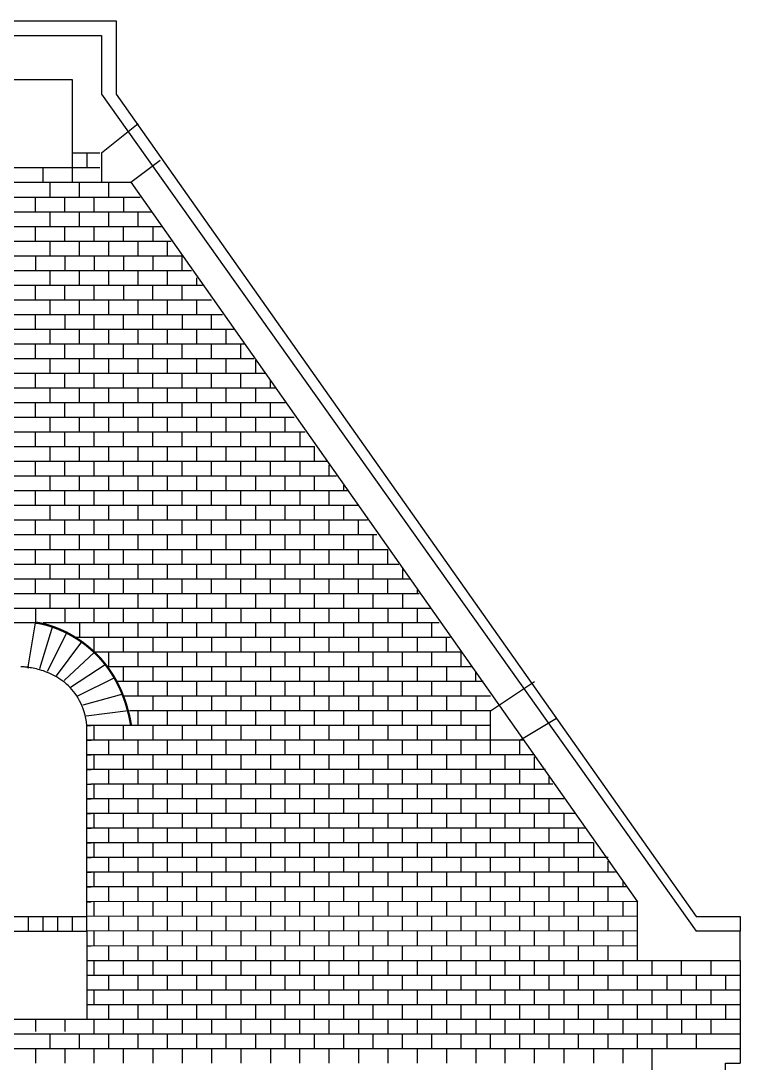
# Model space of a CAD drawing. Extents: x 192 to 301, y 47 to 228.
# Drawn here: x 252 to 301, y 157 to 228 of the extents above; entities that cross this region are included whole.
import ezdxf

# ---------------------------------------------------------------- set-up
doc = ezdxf.new("R2010")
doc.units = 0
doc.header["$MEASUREMENT"] = 0
doc.layers.add('OHNE_NAMEN', color=5, linetype='CONTINUOUS')

msp = doc.modelspace()

# ---------------------------------------------------------------- linework, layer by layer
at = {"layer": 'OHNE_NAMEN', "color": 5, "linetype": 'CONTINUOUS'}
for p, q in [((234.4999, 227.9999), (258.5, 227.9999)), ((258.5, 227.9999), (258.5, 223)), ((258.5, 223), (297.9998, 167.0001)), ((297.9998, 167.0001), (300.9999, 167.0001)), ((300.9999, 167.0001), (300.9999, 165.9999)), ((301.0009, 164.0014), (301.0009, 166.0017)), ((301.0009, 164.0014), (301.0006, 157.0013)), ((300.0005, 155.0003), (300.0008, 157.0013)), ((300.0005, 157.0002), (301.0002, 157.0002))]:
    msp.add_line(p, q, dxfattribs=at)
at = {"layer": 'OHNE_NAMEN', "color": 7, "linetype": 'CONTINUOUS'}
for p, q in [((235.501, 227.0016), (257.501, 227.0016)), ((257.4999, 227.0002), (257.501, 223.0018)), ((237.4999, 224.0001), (255.5, 224.0001)), ((255.5, 224.0001), (255.5004, 219.0009)), ((257.4999, 223), (297.9998, 165.9999)), ((257.4999, 218.9999), (260, 221.0001)), ((255.5, 219.0002), (257.375, 219.0002)), ((255.5011, 219.0016), (255.5011, 218.0018)), ((256.5001, 219.0009), (256.5001, 218.0011)), ((257.4999, 218.9999), (257.4999, 216.9999)), ((235.5, 218.0001), (257.375, 218.0001)), ((253.5001, 218.0011), (253.5001, 217.001)), ((255.5004, 218.0011), (255.5004, 217.001)), ((259.5002, 216.9999), (261.5001, 218.5)), ((235.5, 216.9999), (257.4999, 216.9999)), ((254, 216.0005), (254, 217.0003)), ((255.9999, 216.0005), (255.9999, 217.0003)), ((257.4999, 216.9999), (259.5002, 216.9999)), ((258.0001, 216.0005), (258.0001, 217.0003)), ((259.5002, 216.9999), (294.0001, 168.0002)), ((232.9998, 216.0002), (260.1249, 216.0002)), ((252.9999, 215.0004), (252.9999, 216.0002)), ((254.9998, 215.0004), (254.9998, 216.0002)), ((257, 215.0004), (257, 216.0002)), ((259.0003, 216.0005), (259.0003, 215.0008)), ((232.1249, 215.0001), (260.8749, 215.0001)), ((254, 214.0003), (254, 215.0001)), ((255.9999, 214.0003), (255.9999, 215.0001)), ((258.0001, 214.0003), (258.0001, 215.0001)), ((260, 214.0003), (260, 215.0001)), ((231.5002, 213.9999), (261.6249, 213.9999)), ((253.0002, 213.0005), (253.0002, 214.0003)), ((255.0001, 213.0005), (255.0001, 214.0003)), ((257, 213.0005), (257, 214.0003)), ((259.0003, 213.0005), (259.0003, 214.0003)), ((261.0005, 214.0007), (261.0005, 213.0009)), ((230.7502, 213.0002), (262.2501, 213.0002)), ((254, 212.0004), (254, 213.0002)), ((255.9999, 212.0004), (255.9999, 213.0002)), ((258.0001, 212.0004), (258.0001, 213.0002)), ((260, 212.0004), (260, 213.0002)), ((261.9999, 212.0004), (261.9999, 213.0002)), ((230.0002, 212), (263.0001, 212)), ((253.0006, 212.0007), (253.0006, 211.001)), ((255.0001, 211.9997), (255.0001, 210.9999)), ((257, 211.9997), (257, 210.9999)), ((258.9999, 211.9997), (258.9999, 210.9999)), ((261.0002, 211.9997), (261.0002, 210.9999)), ((263.0001, 211.0006), (263.0001, 212.0004)), ((229.3751, 210.9999), (263.6252, 210.9999)), ((254, 210.0005), (254, 211.0003)), ((255.9999, 210.0005), (255.9999, 211.0003)), ((258.0001, 210.0005), (258.0001, 211.0003)), ((260, 210.0005), (260, 211.0003)), ((261.9999, 210.0005), (261.9999, 211.0003)), ((264.0002, 210.0005), (263.9998, 210.5)), ((228.625, 210.0001), (264.3748, 210.0001)), ((252.9999, 209.0004), (252.9999, 210.0001)), ((254.9998, 209.0004), (254.9998, 210.0001)), ((257, 209.0004), (257, 210.0001)), ((259.0003, 210.0005), (259.0003, 209.0007)), ((260.9998, 209.0004), (260.9998, 210.0001)), ((263.0001, 209.0004), (263.0001, 210.0001)), ((227.9999, 209), (265, 209)), ((254, 208.0006), (254, 209.0004)), ((255.9999, 208.0006), (255.9999, 209.0004)), ((258.0001, 208.0006), (258.0001, 209.0004)), ((260, 208.0006), (260, 209.0004)), ((261.9999, 208.0006), (261.9999, 209.0004)), ((264.0002, 208.0006), (264.0002, 209.0004)), ((227.2499, 207.9999), (265.75, 207.9999)), ((253.0002, 207.0005), (253.0002, 208.0002)), ((255.0005, 208.0006), (255.0005, 207.0008)), ((257, 207.0005), (257, 208.0002)), ((258.9999, 207.0005), (258.9999, 208.0002)), ((261.0002, 207.0005), (261.0002, 208.0002)), ((263.0004, 208.0006), (263.0004, 207.0008)), ((265, 207.0005), (265, 208.0002)), ((226.4999, 207.0001), (266.5, 207.0001)), ((254, 206.0003), (254, 207.0001)), ((255.9999, 206.0003), (255.9999, 207.0001)), ((258.0001, 206.0003), (258.0001, 207.0001)), ((260, 206.0003), (260, 207.0001)), ((261.9999, 206.0003), (261.9999, 207.0001)), ((264.0002, 206.0003), (264.0002, 207.0001)), ((266.0001, 206.0003), (266.0001, 207.0001)), ((225.8751, 206), (267.25, 206)), ((253.0002, 205.0009), (253.0002, 206.0007)), ((255.0001, 205.0009), (255.0001, 206.0007)), ((257, 205.0009), (257, 206.0007)), ((259.0003, 205.0009), (259.0003, 206.0007)), ((260.9998, 205.0006), (260.9998, 206.0003)), ((263.0001, 205.0006), (263.0001, 206.0003)), ((265, 205.0006), (265, 206.0003)), ((266.9998, 205.0006), (266.9998, 206.0003)), ((225.1251, 204.9999), (267.8751, 204.9999)), ((254, 204.0004), (254, 205.0002)), ((255.9999, 204.0004), (255.9999, 205.0002)), ((258.0001, 204.0004), (258.0001, 205.0002)), ((260, 204.0004), (260, 205.0002)), ((261.9999, 204.0004), (261.9999, 205.0002)), ((264.0002, 204.0004), (264.0002, 205.0002)), ((266.0001, 204.0004), (266.0001, 205.0002)), ((268, 204.0004), (268, 204.875)), ((224.3751, 204.0001), (268.6251, 204.0001)), ((253.0002, 203.0007), (253.0002, 204.0004)), ((255.0001, 203.0007), (255.0001, 204.0004)), ((257, 203.0007), (257, 204.0004)), ((259.0003, 203.0007), (259.0003, 204.0004)), ((260.9998, 203.0007), (260.9998, 204.0004)), ((263.0001, 203.0007), (263.0001, 204.0004)), ((265, 203.0007), (265, 204.0004)), ((266.9998, 203.0007), (266.9998, 204.0004)), ((269.0001, 203.0007), (269.0001, 203.4999)), ((223.75, 203), (269.3751, 203)), ((254, 202.0005), (254, 203.0003)), ((255.9999, 202.0005), (255.9999, 203.0003)), ((258.0001, 202.0005), (258.0001, 203.0003)), ((260, 202.0005), (260, 203.0003)), ((261.9999, 202.0005), (261.9999, 203.0003)), ((264.0002, 202.0005), (264.0002, 203.0003)), ((266.0001, 202.0005), (266.0001, 203.0003)), ((268, 202.0005), (268, 203.0003)), ((223, 201.9999), (269.9999, 201.9999)), ((253.0002, 201.0008), (253.0002, 202.0005)), ((255.0001, 201.0008), (255.0001, 202.0005)), ((257, 201.0008), (257, 202.0005)), ((259.0003, 201.0008), (259.0003, 202.0005)), ((260.9998, 201.0008), (260.9998, 202.0005)), ((263.0001, 201.0008), (263.0001, 202.0005)), ((265, 201.0008), (265, 202.0005)), ((266.9998, 201.0008), (266.9998, 202.0005)), ((269.0001, 201.0008), (269.0001, 202.0005)), ((222.3749, 201.0001), (270.625, 201.0001)), ((254, 200.0007), (254, 201.0004)), ((255.9999, 200.0007), (255.9999, 201.0004)), ((258.0001, 200.0007), (258.0001, 201.0004)), ((260, 200.0007), (260, 201.0004)), ((261.9999, 200.0007), (261.9999, 201.0004)), ((264.0002, 200.0007), (264.0002, 201.0004)), ((266.0001, 200.0007), (266.0001, 201.0004)), ((268, 200.0007), (268, 201.0004)), ((270.0002, 200.0007), (270.0002, 201.0004)), ((221.6249, 200), (271.375, 200)), ((253.0002, 199.0009), (253.0002, 200.0007)), ((255.0001, 199.0009), (255.0001, 200.0007)), ((257, 199.0009), (257, 200.0007)), ((259.0003, 199.0009), (259.0003, 200.0007)), ((260.9998, 199.0005), (260.9998, 200.0003)), ((263.0001, 199.0005), (263.0001, 200.0003)), ((265, 199.0005), (265, 200.0003)), ((266.9998, 199.0005), (266.9998, 200.0003)), ((269.0001, 199.0005), (269.0001, 200.0003)), ((271.0004, 200.0007), (271.0004, 199.0009)), ((220.8749, 199.0002), (272.0001, 199.0002)), ((254, 198.0004), (254, 199.0002)), ((255.9999, 198.0004), (255.9999, 199.0002)), ((258.0001, 198.0004), (258.0001, 199.0002)), ((260, 198.0004), (260, 199.0002)), ((261.9999, 198.0004), (261.9999, 199.0002)), ((264.0002, 198.0004), (264.0002, 199.0002)), ((266.0001, 198.0004), (266.0001, 199.0002)), ((268, 198.0004), (268, 199.0002)), ((270.0002, 198.0004), (270.0002, 199.0002)), ((272.0001, 198.0004), (272.0001, 199.0002)), ((220.1249, 198.0001), (272.875, 198.0001)), ((253.0002, 197.001), (253.0002, 198.0008)), ((255.0001, 197.001), (255.0001, 198.0008)), ((257, 197.001), (257, 198.0008)), ((259.0003, 197.001), (259.0003, 198.0008)), ((260.9998, 197.0006), (260.9998, 198.0004)), ((263.0001, 197.0006), (263.0001, 198.0004)), ((265, 197.0006), (265, 198.0004)), ((266.9998, 197.0006), (266.9998, 198.0004)), ((269.0001, 197.0006), (269.0001, 198.0004)), ((271.0004, 198.0008), (271.0004, 197.001)), ((272.9999, 197.0006), (272.9999, 197.7499)), ((219.5001, 196.9999), (273.5001, 196.9999)), ((254, 196.0005), (254, 197.0003)), ((255.9999, 196.0005), (255.9999, 197.0003)), ((258.0001, 196.0005), (258.0001, 197.0003)), ((260, 196.0005), (260, 197.0003)), ((261.9999, 196.0005), (261.9999, 197.0003)), ((264.0002, 196.0005), (264.0002, 197.0003)), ((266.0001, 196.0005), (266.0001, 197.0003)), ((268, 196.0005), (268, 197.0003)), ((270.0002, 196.0005), (270.0002, 197.0003)), ((272.0001, 196.0005), (272.0001, 197.0003)), ((218.7501, 196.0002), (274.2501, 196.0002)), ((253.0002, 195.0007), (253.0002, 196.0005)), ((255.0001, 195.0007), (255.0001, 196.0005)), ((257, 195.0007), (257, 196.0005)), ((259.0003, 195.0007), (259.0003, 196.0005)), ((260.9998, 195.0007), (260.9998, 196.0005)), ((263.0001, 195.0007), (263.0001, 196.0005)), ((265, 195.0007), (265, 196.0005)), ((266.9998, 195.0007), (266.9998, 196.0005)), ((269.0001, 195.0007), (269.0001, 196.0005)), ((271.0004, 196.0009), (271.0004, 195.0011)), ((272.9999, 195.0007), (272.9999, 196.0005)), ((274, 196.0005), (274, 196.3751)), ((218.0001, 195), (275.0002, 195)), ((254, 194.0006), (254, 195.0004)), ((255.9999, 194.0006), (255.9999, 195.0004)), ((258.0001, 194.0006), (258.0001, 195.0004)), ((260, 194.0006), (260, 195.0004)), ((261.9999, 194.0006), (261.9999, 195.0004)), ((264.0002, 194.0006), (264.0002, 195.0004)), ((266.0001, 194.0006), (266.0001, 195.0004)), ((268, 194.0006), (268, 195.0004)), ((270.0002, 194.0006), (270.0002, 195.0004)), ((272.0001, 194.0006), (272.0001, 195.0004)), ((274, 194.0006), (274, 195.0004)), ((217.375, 193.9999), (275.6249, 193.9999)), ((253.0002, 193.0008), (253.0002, 194.0006)), ((255.0001, 193.0008), (255.0001, 194.0006)), ((257, 193.0008), (257, 194.0006)), ((259.0003, 193.0008), (259.0003, 194.0006)), ((260.9998, 193.0008), (260.9998, 194.0006)), ((263.0001, 193.0008), (263.0001, 194.0006)), ((265, 193.0008), (265, 194.0006)), ((266.9998, 193.0008), (266.9998, 194.0006)), ((269.0001, 193.0008), (269.0001, 194.0006)), ((271.0004, 194.001), (271.0004, 193.0012)), ((272.9999, 193.0008), (272.9999, 194.0006)), ((274.9998, 193.0008), (274.9998, 194.0006)), ((216.6249, 193.0001), (276.25, 193.0001)), ((254, 192.0007), (254, 193.0005)), ((255.9999, 192.0007), (255.9999, 193.0005)), ((258.0001, 192.0007), (258.0001, 193.0005)), ((260, 192.0007), (260, 193.0005)), ((261.9999, 192.0007), (261.9999, 193.0005)), ((264.0002, 192.0007), (264.0002, 193.0005)), ((266.0001, 192.0007), (266.0001, 193.0005)), ((268, 192.0007), (268, 193.0005)), ((270.0002, 192.0007), (270.0002, 193.0005)), ((272.0001, 192.0007), (272.0001, 193.0005)), ((274, 192.0007), (274, 193.0005)), ((276.0003, 192.0007), (276.0003, 193.0005)), ((216.0002, 192), (277.0001, 192)), ((253.0002, 191.0009), (253.0002, 192.0007)), ((255.0001, 191.0009), (255.0001, 192.0007)), ((257, 191.0009), (257, 192.0007)), ((259.0003, 191.0009), (259.0003, 192.0007)), ((260.9998, 191.0006), (260.9998, 192.0004)), ((263.0001, 191.0006), (263.0001, 192.0004)), ((265, 191.0006), (265, 192.0004)), ((266.9998, 191.0006), (266.9998, 192.0004)), ((269.0001, 191.0006), (269.0001, 192.0004)), ((271.0004, 192.0007), (271.0004, 191.0009)), ((272.9999, 191.0006), (272.9999, 192.0004)), ((274.9998, 191.0006), (274.9998, 192.0004)), ((277.0001, 190.9999), (277.0001, 192.0004)), ((215.2502, 190.9999), (277.7501, 190.9999)), ((254, 190.0005), (254, 191.0002)), ((255.9999, 190.0005), (255.9999, 191.0002)), ((258.0001, 190.0005), (258.0001, 191.0002)), ((260, 190.0005), (260, 191.0002)), ((261.9999, 190.0005), (261.9999, 191.0002)), ((264.0002, 190.0005), (264.0002, 191.0002)), ((266.0001, 190.0005), (266.0001, 191.0002)), ((268, 190.0005), (268, 191.0002)), ((270.0002, 190.0005), (270.0002, 191.0002)), ((272.0001, 190.0005), (272.0001, 191.0002)), ((274, 190.0005), (274, 191.0002)), ((276.0003, 190.0005), (276.0003, 191.0002)), ((278.0002, 190.7501), (278.0005, 190.0012)), ((214.5002, 190.0001), (278.5001, 190.0001)), ((253.0002, 189.0007), (253.0002, 190.0005)), ((255.0001, 189.0007), (255.0001, 190.0005)), ((257, 189.0007), (257, 190.0005)), ((259.0003, 189.0007), (259.0003, 190.0005)), ((260.9998, 189.0007), (260.9998, 190.0005)), ((263.0001, 189.0007), (263.0001, 190.0005)), ((265, 189.0007), (265, 190.0005)), ((266.9998, 189.0007), (266.9998, 190.0005)), ((269.0001, 189.0007), (269.0001, 190.0005)), ((271.0004, 190.0008), (271.0004, 189.001)), ((272.9999, 189.0007), (272.9999, 190.0005)), ((274.9998, 189.0007), (274.9998, 190.0005)), ((277.0001, 189.0007), (277.0001, 190.0005)), ((213.8751, 189), (279.1252, 189)), ((254, 188.0006), (254, 189.0004)), ((255.9999, 188.0006), (255.9999, 189.0004)), ((258.0001, 188.0006), (258.0001, 189.0004)), ((260, 188.0006), (260, 189.0004)), ((261.9999, 188.0006), (261.9999, 189.0004)), ((264.0002, 188.0006), (264.0002, 189.0004)), ((266.0001, 188.0006), (266.0001, 189.0004)), ((268, 188.0006), (268, 189.0004)), ((270.0002, 188.0006), (270.0002, 189.0004)), ((272.0001, 188.0006), (272.0001, 189.0004)), ((274, 188.0006), (274, 189.0004)), ((276.0003, 188.0006), (276.0003, 189.0004)), ((278.0005, 189.0007), (278.0005, 188.0009)), ((278.9999, 189.2501), (279.0003, 189.001)), ((213.125, 187.9999), (279.8748, 187.9999)), ((253.0002, 187.9999), (253.0002, 186.9997)), ((255.0001, 187.9999), (255.0001, 186.9997)), ((255.0001, 187.9999), (255.0001, 187.0001)), ((257.0004, 187.0004), (257.0004, 188.0006)), ((259.0003, 187.0004), (259.0003, 188.0006)), ((261.0002, 188.0002), (261.0002, 187.0001)), ((263.0001, 188.0002), (263.0001, 187.0001)), ((265.0003, 188.0002), (265.0003, 187.0001)), ((267.0002, 188.0002), (267.0002, 187.0001)), ((269.0001, 188.0002), (269.0001, 187.0001)), ((271.0004, 187.0004), (271.0004, 188.0006)), ((273.0002, 187.0004), (273.0002, 188.0006)), ((275.0002, 188.0002), (275.0002, 187.0001)), ((277.0001, 188.0002), (277.0001, 187.0001)), ((279.0003, 188.0002), (279.0003, 187.0001)), ((253.0076, 187.0015), (251.0077, 187.0015)), ((252.5078, 184.0015), (253.0076, 187.0015)), ((254.151, 186.7687), (253.269, 183.8582)), ((280.4999, 187.0001), (253.5312, 187.0043)), ((255.9999, 186.9997), (255.9999, 186)), ((258.0001, 186.0007), (258.0001, 187.0004)), ((260, 186.0007), (260, 187.0004)), ((261.9999, 186.0007), (261.9999, 187.0004)), ((264.0002, 186.0007), (264.0002, 187.0004)), ((266.0001, 186.0007), (266.0001, 187.0004)), ((268, 186.0007), (268, 187.0004)), ((270.0002, 186.0007), (270.0002, 187.0004)), ((271.9998, 186.0007), (271.9998, 187.0004)), ((274, 186.0007), (274, 187.0004)), ((275.9999, 186.0007), (275.9999, 187.0004)), ((277.9998, 186.0007), (277.9998, 187.0004)), ((280.0001, 186.0007), (280.0001, 187.0004)), ((255.1652, 186.3718), (253.7982, 183.6819)), ((256.1354, 185.7103), (254.4156, 183.3732)), ((281.25, 186), (255.7801, 186.0031)), ((257.0004, 185.0005), (257.0004, 186.0007)), ((259.0003, 185.0005), (259.0003, 186.0007)), ((261.0002, 186.0003), (261.0002, 185.0002)), ((263.0001, 186.0003), (263.0001, 185.0002)), ((265.0003, 186.0003), (265.0003, 185.0002)), ((267.0002, 186.0003), (267.0002, 185.0002)), ((269.0001, 186.0003), (269.0001, 185.0002)), ((271.0004, 185.0005), (271.0004, 186.0007)), ((273.0002, 185.0005), (273.0002, 186.0007)), ((275.0002, 186.0003), (275.0002, 185.0002)), ((277.0001, 186.0003), (277.0001, 185.0002)), ((279.0003, 186.0003), (279.0003, 185.0002)), ((281.0002, 185.0005), (281.0002, 186.0003)), ((257.0177, 185.0048), (254.9447, 183.0645)), ((282, 185.0002), (257.0304, 185.003)), ((258.0001, 184.0008), (258.0001, 185.0005)), ((260, 184.0008), (260, 185.0005)), ((261.9999, 184.0008), (261.9999, 185.0005)), ((264.0002, 184.0008), (264.0002, 185.0005)), ((266.0001, 184.0008), (266.0001, 185.0005)), ((268, 184.0008), (268, 185.0005)), ((270.0002, 184.0008), (270.0002, 185.0005)), ((271.9998, 184.0008), (271.9998, 185.0005)), ((274, 184.0008), (274, 185.0005)), ((275.9999, 184.0008), (275.9999, 185.0005)), ((277.9998, 184.0008), (277.9998, 185.0005)), ((280.0001, 184.0008), (280.0001, 185.0005)), ((282, 184.0008), (282, 185.0005)), ((257.811, 184.1669), (255.3857, 182.5794)), ((282.75, 184.0001), (257.9052, 184.0032)), ((259.0003, 183.0007), (259.0003, 184.0008)), ((261.0002, 184.0004), (261.0002, 183.0003)), ((263.0001, 184.0004), (263.0001, 183.0003)), ((265.0003, 184.0004), (265.0003, 183.0003)), ((267.0002, 184.0004), (267.0002, 183.0003)), ((269.0001, 184.0004), (269.0001, 183.0003)), ((271.0004, 183.0007), (271.0004, 184.0008)), ((273.0002, 183.0007), (273.0002, 184.0008)), ((275.0002, 184.0004), (275.0002, 183.0003)), ((277.0001, 184.0004), (277.0001, 183.0003)), ((279.0003, 184.0004), (279.0003, 183.0003)), ((281.0002, 184.0001), (281.0002, 182.9999)), ((258.3847, 183.2409), (255.8708, 182.0062)), ((283.0001, 182.9999), (283.0001, 183.6251)), ((283.5, 182.9999), (258.5314, 183.0042)), ((260, 182.0009), (260, 183.0007)), ((261.9999, 182.0009), (261.9999, 183.0007)), ((264.0002, 182.0009), (264.0002, 183.0007)), ((266.0001, 182.0009), (266.0001, 183.0007)), ((268, 182.0009), (268, 183.0007)), ((270.0002, 182.0009), (270.0002, 183.0007)), ((271.9998, 182.0009), (271.9998, 183.0007)), ((274, 182.0009), (274, 183.0007)), ((275.9999, 182.0009), (275.9999, 183.0007)), ((277.9998, 182.0009), (277.9998, 183.0007)), ((280.0001, 182.0005), (280.0001, 183.0003)), ((282, 182.0005), (282, 183.0003)), ((283.9999, 181), (286.9999, 182.9999)), ((258.9576, 182.1385), (256.2236, 181.3888)), ((283.9999, 182.0002), (259.0302, 182.003)), ((261.0002, 182.0002), (261.0002, 181)), ((263.0001, 182.0002), (263.0001, 181)), ((265.0003, 182.0002), (265.0003, 181)), ((267.0002, 182.0002), (267.0002, 181)), ((269.0001, 182.0002), (269.0001, 181)), ((271.0004, 181.0004), (271.0004, 182.0005)), ((273.0002, 181.0004), (273.0002, 182.0005)), ((275.0002, 182.0002), (275.0002, 181)), ((277.0001, 182.0002), (277.0001, 181)), ((279.0003, 182.0002), (279.0003, 181)), ((281.0002, 182.0002), (281.0002, 181)), ((283.0001, 182.0002), (283.0001, 181)), ((259.3104, 180.9919), (256.444, 180.6391)), ((283.9999, 181), (259.4063, 181.0043)), ((260, 180.0006), (260, 181.0004)), ((261.9999, 180.0006), (261.9999, 181.0004)), ((264.0002, 180.0006), (264.0002, 181.0004)), ((266.0001, 180.0006), (266.0001, 181.0004)), ((268, 180.0006), (268, 181.0004)), ((270.0002, 180.0006), (270.0002, 181.0004)), ((271.9998, 180.0006), (271.9998, 181.0004)), ((274, 180.0006), (274, 181.0004)), ((275.9999, 180.0006), (275.9999, 181.0004)), ((277.9998, 180.0006), (277.9998, 181.0004)), ((280.0001, 180.0006), (280.0001, 181.0004)), ((282, 180.0006), (282, 181.0004)), ((283.9999, 179.0005), (283.9999, 181)), ((286.0001, 179.0001), (288.4999, 180.5001)), ((283.9999, 179.9999), (256.5312, 180.0042)), ((257.0004, 179.0005), (257.0004, 180.0006)), ((259.0003, 179.0005), (259.0003, 180.0006)), ((261.0002, 180.0003), (261.0002, 179.0001)), ((263.0001, 180.0003), (263.0001, 179.0001)), ((265.0003, 180.0003), (265.0003, 179.0001)), ((267.0002, 180.0003), (267.0002, 179.0001)), ((269.0001, 180.0003), (269.0001, 179.0001)), ((271.0004, 179.0005), (271.0004, 180.0006)), ((273.0002, 179.0005), (273.0002, 180.0006)), ((275.0002, 180.0003), (275.0002, 179.0001)), ((277.0001, 180.0003), (277.0001, 179.0001)), ((279.0003, 180.0003), (279.0003, 179.0001)), ((281.0002, 180.0003), (281.0002, 179.0001)), ((283.0001, 180.0003), (283.0001, 179.0001)), ((286.2499, 179.0001), (256.5312, 179.0044)), ((258.0001, 178.0007), (258.0001, 179.0005)), ((260, 178.0007), (260, 179.0005)), ((261.9999, 178.0007), (261.9999, 179.0005)), ((264.0002, 178.0007), (264.0002, 179.0005)), ((266.0001, 178.0007), (266.0001, 179.0005)), ((268, 178.0007), (268, 179.0005)), ((270.0002, 178.0007), (270.0002, 179.0005)), ((271.9998, 178.0007), (271.9998, 179.0005)), ((274, 178.0007), (274, 179.0005)), ((275.9999, 178.0007), (275.9999, 179.0005)), ((277.9998, 178.0007), (277.9998, 179.0005)), ((280.0001, 178.0007), (280.0001, 179.0005)), ((282, 178.0007), (282, 179.0005)), ((283.9999, 178.0007), (283.9999, 179.0005)), ((285.9998, 178.0007), (285.9998, 179.0005)), ((286.9999, 178), (256.5312, 178.0043)), ((257.0004, 177.0006), (257.0004, 178.0007)), ((259.0003, 177.0006), (259.0003, 178.0007)), ((261.0002, 178.0004), (261.0002, 177.0002)), ((263.0001, 178.0004), (263.0001, 177.0002)), ((265.0003, 178.0004), (265.0003, 177.0002)), ((267.0002, 178.0004), (267.0002, 177.0002)), ((269.0001, 178.0004), (269.0001, 177.0002)), ((271.0004, 177.0006), (271.0004, 178.0007)), ((273.0002, 177.0006), (273.0002, 178.0007)), ((275.0002, 178.0004), (275.0002, 177.0002)), ((277.0001, 178.0004), (277.0001, 177.0002)), ((279.0003, 178.0004), (279.0003, 177.0002)), ((281.0002, 178.0004), (281.0002, 177.0002)), ((283.0001, 178.0004), (283.0001, 177.0002)), ((285.0004, 177.0006), (285.0004, 178.0007)), ((287.0002, 177.0006), (286.9999, 177.8751)), ((287.7499, 176.9999), (256.5312, 177.0045)), ((258.0001, 176.0008), (258.0001, 177.0006)), ((260, 176.0008), (260, 177.0006)), ((261.9999, 176.0008), (261.9999, 177.0006)), ((264.0002, 176.0008), (264.0002, 177.0006)), ((266.0001, 176.0008), (266.0001, 177.0006)), ((268, 176.0008), (268, 177.0006)), ((270.0002, 176.0008), (270.0002, 177.0006)), ((271.9998, 176.0008), (271.9998, 177.0006)), ((274, 176.0008), (274, 177.0006)), ((275.9999, 176.0008), (275.9999, 177.0006)), ((277.9998, 176.0008), (277.9998, 177.0006)), ((280.0001, 176.0008), (280.0001, 177.0006)), ((282, 176.0008), (282, 177.0006)), ((283.9999, 176.0008), (283.9999, 177.0006)), ((285.9998, 176.0008), (285.9998, 177.0006)), ((288, 176.0008), (288, 176.5)), ((288.2501, 176.0001), (256.7813, 176.0044)), ((257.0004, 175.0007), (257.0004, 176.0008)), ((259.0003, 175.0007), (259.0003, 176.0008)), ((261.0002, 176.0005), (261.0002, 175.0004)), ((263.0001, 176.0005), (263.0001, 175.0004)), ((265.0003, 176.0005), (265.0003, 175.0004)), ((267.0002, 176.0005), (267.0002, 175.0004)), ((269.0001, 176.0005), (269.0001, 175.0004)), ((271.0004, 175.0007), (271.0004, 176.0008)), ((273.0002, 175.0007), (273.0002, 176.0008)), ((275.0002, 176.0005), (275.0002, 175.0004)), ((277.0001, 176.0005), (277.0001, 175.0004)), ((279.0003, 176.0005), (279.0003, 175.0004)), ((281.0002, 176.0005), (281.0002, 175.0004)), ((283.0001, 176.0005), (283.0001, 175.0004)), ((285.0004, 175.0007), (285.0004, 176.0008)), ((287.0002, 175.0007), (287.0002, 176.0008)), ((289.0001, 175), (256.5312, 175.0042)), ((258.0001, 174.0006), (258.0001, 175.0004)), ((260, 174.0006), (260, 175.0004)), ((261.9999, 174.0006), (261.9999, 175.0004)), ((264.0002, 174.0006), (264.0002, 175.0004)), ((266.0001, 174.0006), (266.0001, 175.0004)), ((268, 174.0006), (268, 175.0004)), ((270.0002, 174.0006), (270.0002, 175.0004)), ((271.9998, 174.0006), (271.9998, 175.0004)), ((274, 174.0006), (274, 175.0004)), ((275.9999, 174.0006), (275.9999, 175.0004)), ((277.9998, 174.0006), (277.9998, 175.0004)), ((280.0001, 174.0006), (280.0001, 175.0004)), ((282, 174.0006), (282, 175.0004)), ((283.9999, 174.0006), (283.9999, 175.0004)), ((285.9998, 174.0006), (285.9998, 175.0004)), ((288, 174.0006), (288, 175.0004)), ((289.7501, 173.9999), (256.5312, 174.0045)), ((257.0004, 173.0004), (257.0004, 174.0006)), ((259.0003, 173.0004), (259.0003, 174.0006)), ((261.0002, 174.0002), (261.0002, 173.0001)), ((263.0001, 174.0002), (263.0001, 173.0001)), ((265.0003, 174.0002), (265.0003, 173.0001)), ((267.0002, 174.0002), (267.0002, 173.0001)), ((269.0001, 174.0002), (269.0001, 173.0001)), ((271.0004, 173.0004), (271.0004, 174.0006)), ((273.0002, 173.0004), (273.0002, 174.0006)), ((275.0002, 174.0002), (275.0002, 173.0001)), ((277.0001, 174.0002), (277.0001, 173.0001)), ((279.0003, 174.0002), (279.0003, 173.0001)), ((281.0002, 174.0002), (281.0002, 173.0001)), ((283.0001, 174.0002), (283.0001, 173.0001)), ((285.0004, 173.0004), (285.0004, 174.0006)), ((287.0002, 173.0004), (287.0002, 174.0006)), ((289.0001, 174.0002), (289.0001, 173.0001)), ((290.5002, 173.0001), (256.5305, 173.0033)), ((258.0001, 172.0007), (258.0001, 173.0004)), ((260, 172.0007), (260, 173.0004)), ((261.9999, 172.0007), (261.9999, 173.0004)), ((264.0002, 172.0007), (264.0002, 173.0004)), ((266.0001, 172.0007), (266.0001, 173.0004)), ((268, 172.0007), (268, 173.0004)), ((270.0002, 172.0007), (270.0002, 173.0004)), ((271.9998, 172.0007), (271.9998, 173.0004)), ((274, 172.0007), (274, 173.0004)), ((275.9999, 172.0007), (275.9999, 173.0004)), ((277.9998, 172.0007), (277.9998, 173.0004)), ((280.0001, 172.0007), (280.0001, 173.0004)), ((282, 172.0007), (282, 173.0004)), ((283.9999, 172.0007), (283.9999, 173.0004)), ((285.9998, 172.0007), (285.9998, 173.0004)), ((288, 172.0007), (288, 173.0004)), ((289.9999, 172.0007), (289.9999, 173.0004)), ((291.0001, 172), (256.5312, 172.0042)), ((257.0004, 171.0006), (257.0004, 172.0007)), ((259.0003, 171.0006), (259.0003, 172.0007)), ((261.0002, 172.0003), (261.0002, 171.0002)), ((263.0001, 172.0003), (263.0001, 171.0002)), ((265.0003, 172.0003), (265.0003, 171.0002)), ((267.0002, 172.0003), (267.0002, 171.0002)), ((269.0001, 172.0003), (269.0001, 171.0002)), ((271.0004, 171.0006), (271.0004, 172.0007)), ((273.0002, 171.0006), (273.0002, 172.0007)), ((275.0002, 172.0003), (275.0002, 171.0002)), ((277.0001, 172.0003), (277.0001, 171.0002)), ((279.0003, 172.0003), (279.0003, 171.0002)), ((281.0002, 172.0003), (281.0002, 171.0002)), ((283.0001, 172.0003), (283.0001, 171.0002)), ((285.0004, 171.0006), (285.0004, 172.0007)), ((287.0002, 171.0006), (287.0002, 172.0007)), ((289.0001, 172.0003), (289.0001, 171.0002)), ((291.0001, 172.0003), (291.0001, 171.0002)), ((292.0002, 170.9999), (256.5312, 171.0044)), ((258.0001, 170.0008), (258.0001, 171.0006)), ((260, 170.0008), (260, 171.0006)), ((261.9999, 170.0008), (261.9999, 171.0006)), ((264.0002, 170.0008), (264.0002, 171.0006)), ((266.0001, 170.0008), (266.0001, 171.0006)), ((268, 170.0008), (268, 171.0006)), ((270.0002, 170.0008), (270.0002, 171.0006)), ((271.9998, 170.0008), (271.9998, 171.0006)), ((274, 170.0008), (274, 171.0006)), ((275.9999, 170.0008), (275.9999, 171.0006)), ((277.9998, 170.0008), (277.9998, 171.0006)), ((280.0001, 170.0008), (280.0001, 171.0006)), ((282, 170.0008), (282, 171.0006)), ((283.9999, 170.0008), (283.9999, 171.0006)), ((285.9998, 170.0008), (285.9998, 171.0006)), ((288, 170.0008), (288, 171.0006)), ((289.9999, 170.0008), (289.9999, 171.0006)), ((291.9998, 170.0008), (292.0002, 170.7501)), ((292.5, 170.0001), (256.5312, 170.0043)), ((257.0004, 169.0007), (257.0004, 170.0008)), ((259.0003, 169.0007), (259.0003, 170.0008)), ((261.0002, 170.0004), (261.0002, 169.0003)), ((263.0001, 170.0004), (263.0001, 169.0003)), ((265.0003, 170.0004), (265.0003, 169.0003)), ((267.0002, 170.0004), (267.0002, 169.0003)), ((269.0001, 170.0004), (269.0001, 169.0003)), ((271.0004, 169.0007), (271.0004, 170.0008)), ((273.0002, 169.0007), (273.0002, 170.0008)), ((275.0002, 170.0004), (275.0002, 169.0003)), ((277.0001, 170.0004), (277.0001, 169.0003)), ((279.0003, 170.0004), (279.0003, 169.0003)), ((281.0002, 170.0004), (281.0002, 169.0003)), ((283.0001, 170.0004), (283.0001, 169.0003)), ((285.0004, 169.0007), (285.0004, 170.0008)), ((287.0002, 169.0007), (287.0002, 170.0008)), ((289.0001, 170.0004), (289.0001, 169.0003)), ((291.0001, 170.0004), (291.0001, 169.0003)), ((293.2501, 169), (256.5312, 169.0042)), ((258.0001, 168.0009), (258.0001, 169.0007)), ((260, 168.0009), (260, 169.0007)), ((261.9999, 168.0009), (261.9999, 169.0007)), ((264.0002, 168.0009), (264.0002, 169.0007)), ((266.0001, 168.0009), (266.0001, 169.0007)), ((268, 168.0009), (268, 169.0007)), ((270.0002, 168.0009), (270.0002, 169.0007)), ((271.9998, 168.0009), (271.9998, 169.0007)), ((274, 168.0009), (274, 169.0007)), ((275.9999, 168.0009), (275.9999, 169.0007)), ((277.9998, 168.0009), (277.9998, 169.0007)), ((280.0001, 168.0005), (280.0001, 169.0003)), ((282, 168.0005), (282, 169.0003)), ((283.9999, 168.0005), (283.9999, 169.0003)), ((285.9998, 168.0005), (285.9998, 169.0003)), ((288, 168.0005), (288, 169.0003)), ((289.9999, 168.0005), (289.9999, 169.0003)), ((291.9998, 168.0005), (291.9998, 169.0003)), ((292.9999, 169.375), (293.0003, 169.0003)), ((294.0001, 168.0002), (256.5305, 168.0051)), ((257.0004, 167.0004), (257.0004, 168.0005)), ((259.0003, 167.0004), (259.0003, 168.0005)), ((261.0002, 168.0002), (261.0002, 167.0001)), ((263.0001, 168.0002), (263.0001, 167.0001)), ((265.0003, 168.0002), (265.0003, 167.0001)), ((267.0002, 168.0002), (267.0002, 167.0001)), ((269.0001, 168.0002), (269.0001, 167.0001)), ((271.0004, 167.0004), (271.0004, 168.0005)), ((273.0002, 167.0004), (273.0002, 168.0005)), ((275.0002, 168.0002), (275.0002, 167.0001)), ((277.0001, 168.0002), (277.0001, 167.0001)), ((279.0003, 168.0002), (279.0003, 167.0001)), ((281.0002, 168.0002), (281.0002, 167.0001)), ((283.0001, 168.0002), (283.0001, 167.0001)), ((285.0004, 167.0004), (285.0004, 168.0005)), ((287.0002, 167.0004), (287.0002, 168.0005)), ((289.0001, 168.0002), (289.0001, 167.0001)), ((291.0001, 168.0002), (291.0001, 167.0001)), ((293.0003, 168.0002), (293.0003, 167.0001)), ((294.0001, 164), (294.0001, 168.0002)), ((252.5004, 167.0004), (252.5004, 166.0003)), ((253.5001, 167.0004), (253.5001, 166.0003)), ((254.5002, 167.0004), (254.5002, 166.0003)), ((255.5004, 167.0004), (255.5004, 166.0003)), ((256.5001, 166.0003), (256.5001, 167.0004)), ((294.0001, 167.0001), (256.5305, 167.0032)), ((258.0001, 166.0006), (258.0001, 167.0004)), ((260, 166.0006), (260, 167.0004)), ((261.9999, 166.0006), (261.9999, 167.0004)), ((264.0002, 166.0006), (264.0002, 167.0004)), ((266.0001, 166.0006), (266.0001, 167.0004)), ((268, 166.0006), (268, 167.0004)), ((270.0002, 166.0006), (270.0002, 167.0004)), ((271.9998, 166.0006), (271.9998, 167.0004)), ((274, 166.0006), (274, 167.0004)), ((275.9999, 166.0006), (275.9999, 167.0004)), ((277.9998, 166.0006), (277.9998, 167.0004)), ((280.0001, 166.0006), (280.0001, 167.0004)), ((282, 166.0006), (282, 167.0004)), ((283.9999, 166.0006), (283.9999, 167.0004)), ((285.9998, 166.0006), (285.9998, 167.0004)), ((288, 166.0006), (288, 167.0004)), ((289.9999, 166.0006), (289.9999, 167.0004)), ((291.9998, 166.0006), (291.9998, 167.0004)), ((294.0001, 165.9999), (256.5305, 166.0031)), ((257.0004, 165.0005), (257.0004, 166.0006)), ((259.0003, 165.0005), (259.0003, 166.0006)), ((261.0002, 166.0003), (261.0002, 165.0002)), ((263.0001, 166.0003), (263.0001, 165.0002)), ((265.0003, 166.0003), (265.0003, 165.0002)), ((267.0002, 166.0003), (267.0002, 165.0002)), ((269.0001, 166.0003), (269.0001, 165.0002)), ((271.0004, 165.0005), (271.0004, 166.0006)), ((273.0002, 165.0005), (273.0002, 166.0006)), ((275.0002, 166.0003), (275.0002, 165.0002)), ((277.0001, 166.0003), (277.0001, 165.0002)), ((279.0003, 166.0003), (279.0003, 165.0002)), ((281.0002, 166.0003), (281.0002, 165.0002)), ((283.0001, 166.0003), (283.0001, 165.0002)), ((285.0004, 165.0005), (285.0004, 166.0006)), ((287.0002, 165.0005), (287.0002, 166.0006)), ((289.0001, 166.0003), (289.0001, 165.0002)), ((291.0001, 166.0003), (291.0001, 165.0002)), ((293.0003, 166.0003), (293.0003, 165.0002)), ((300.9999, 165.9999), (297.9998, 165.9999)), ((256.5305, 165.0033), (294.0001, 165.0002)), ((258.0001, 164.0007), (258.0001, 165.0005)), ((260, 164.0007), (260, 165.0005)), ((261.9999, 164.0007), (261.9999, 165.0005)), ((264.0002, 164.0007), (264.0002, 165.0005)), ((266.0001, 164.0007), (266.0001, 165.0005)), ((268, 164.0007), (268, 165.0005)), ((270.0002, 164.0007), (270.0002, 165.0005)), ((271.9998, 164.0007), (271.9998, 165.0005)), ((274, 164.0007), (274, 165.0005)), ((275.9999, 164.0007), (275.9999, 165.0005)), ((277.9998, 164.0007), (277.9998, 165.0005)), ((280.0001, 164.0007), (280.0001, 165.0005)), ((282, 164.0007), (282, 165.0005)), ((283.9999, 164.0007), (283.9999, 165.0005)), ((285.9998, 164.0007), (285.9998, 165.0005)), ((288, 164.0007), (288, 165.0005)), ((289.9999, 164.0007), (289.9999, 165.0005)), ((291.9998, 164.0007), (291.9998, 165.0005)), ((256.5305, 164.0036), (295.5304, 164.0032)), ((257.0004, 163.0006), (257.0004, 164.0007)), ((259.0003, 163.0006), (259.0003, 164.0007)), ((261.0002, 164.0004), (261.0002, 163.0003)), ((263.0001, 164.0004), (263.0001, 163.0003)), ((265.0003, 164.0004), (265.0003, 163.0003)), ((267.0002, 164.0004), (267.0002, 163.0003)), ((269.0001, 164.0004), (269.0001, 163.0003)), ((271.0004, 163.0006), (271.0004, 164.0007)), ((273.0002, 163.0006), (273.0002, 164.0007)), ((275.0002, 164.0004), (275.0002, 163.0003)), ((277.0001, 164.0004), (277.0001, 163.0003)), ((279.0003, 164.0004), (279.0003, 163.0003)), ((281.0002, 164.0004), (281.0002, 163.0003)), ((283.0001, 164.0004), (283.0001, 163.0003)), ((285.0004, 163.0006), (285.0004, 164.0007)), ((287.0002, 163.0006), (287.0002, 164.0007)), ((289.0001, 164.0004), (289.0001, 163.0003)), ((291.0001, 164.0004), (291.0001, 163.0003)), ((293.0003, 164.0004), (293.0003, 163.0003)), ((294.0004, 164.0004), (301.0002, 164.0004)), ((295.0002, 163.0006), (295.0002, 164.0007)), ((297.0001, 163.0006), (297.0001, 164.0007)), ((299.0003, 164.0007), (299.0003, 163.001)), ((256.5305, 163.0034), (300.9999, 162.9999)), ((258.0001, 162.0008), (258.0001, 163.0006)), ((260, 162.0008), (260, 163.0006)), ((261.9999, 162.0008), (261.9999, 163.0006)), ((264.0002, 162.0008), (264.0002, 163.0006)), ((266.0001, 162.0008), (266.0001, 163.0006)), ((268, 162.0008), (268, 163.0006)), ((270.0002, 162.0008), (270.0002, 163.0006)), ((271.9998, 162.0008), (271.9998, 163.0006)), ((274, 162.0008), (274, 163.0006)), ((275.9999, 162.0008), (275.9999, 163.0006)), ((277.9998, 162.0008), (277.9998, 163.0006)), ((280.0001, 162.0008), (280.0001, 163.0006)), ((282, 162.0008), (282, 163.0006)), ((283.9999, 162.0008), (283.9999, 163.0006)), ((285.9998, 162.0008), (285.9998, 163.0006)), ((288, 162.0008), (288, 163.0006)), ((289.9999, 162.0008), (289.9999, 163.0006)), ((291.9998, 162.0008), (291.9998, 163.0006)), ((294.0001, 162.0008), (294.0001, 163.0006)), ((296.0003, 163.001), (296.0003, 162.0008)), ((296.0003, 163.001), (296.0003, 162.0012)), ((298.0002, 163.001), (298.0002, 162.0008)), ((300.0001, 162.9999), (300.0001, 162.0001)), ((256.5305, 162.0033), (300.9999, 162.0001)), ((257.0004, 161.0007), (257.0004, 162.0008)), ((259.0003, 161.0007), (259.0003, 162.0008)), ((261.0002, 162.0005), (261.0002, 161.0004)), ((263.0001, 162.0005), (263.0001, 161.0004)), ((265.0003, 162.0005), (265.0003, 161.0004)), ((267.0002, 162.0005), (267.0002, 161.0004)), ((269.0001, 162.0005), (269.0001, 161.0004)), ((271.0004, 161.0007), (271.0004, 162.0008)), ((273.0002, 161.0007), (273.0002, 162.0008)), ((275.0002, 162.0005), (275.0002, 161.0004)), ((277.0001, 162.0005), (277.0001, 161.0004)), ((279.0003, 162.0005), (279.0003, 161.0004)), ((281.0002, 162.0005), (281.0002, 161.0004)), ((283.0001, 162.0005), (283.0001, 161.0004)), ((285.0004, 161.0007), (285.0004, 162.0008)), ((287.0002, 161.0007), (287.0002, 162.0008)), ((289.0001, 162.0005), (289.0001, 161.0004)), ((291.0001, 162.0005), (291.0001, 161.0004)), ((293.0003, 162.0005), (293.0003, 161.0004)), ((295.0002, 161.0007), (295.0002, 162.0008)), ((297.0001, 161.0007), (297.0001, 162.0008)), ((299.0003, 162.0008), (299.0003, 161.0011)), ((256.5305, 161.0035), (300.9999, 161)), ((258.0001, 160.0006), (258.0001, 161.0004)), ((260, 160.0006), (260, 161.0004)), ((261.9999, 160.0006), (261.9999, 161.0004)), ((264.0002, 160.0006), (264.0002, 161.0004)), ((266.0001, 160.0006), (266.0001, 161.0004)), ((268, 160.0006), (268, 161.0004)), ((270.0002, 160.0006), (270.0002, 161.0004)), ((271.9998, 160.0006), (271.9998, 161.0004)), ((274, 160.0006), (274, 161.0004)), ((275.9999, 160.0006), (275.9999, 161.0004)), ((277.9998, 160.0006), (277.9998, 161.0004)), ((280.0001, 160.0006), (280.0001, 161.0004)), ((282, 160.0006), (282, 161.0004)), ((283.9999, 160.0006), (283.9999, 161.0004)), ((285.9998, 160.0006), (285.9998, 161.0004)), ((288, 160.0006), (288, 161.0004)), ((289.9999, 160.0006), (289.9999, 161.0004)), ((291.9998, 160.0006), (291.9998, 161.0004)), ((294.0001, 160.0006), (294.0001, 161.0004)), ((296.0003, 161.0007), (296.0003, 160.0009)), ((298.0006, 161.0011), (298.0006, 160.0009)), ((300.0005, 161.0011), (300.0005, 160.0009)), ((252.9999, 159.7498), (252.9999, 159.1501)), ((254.9998, 159.7498), (254.9998, 159.1501)), ((254.9998, 159.7498), (254.9998, 159.1501)), ((256.5305, 160.0034), (300.9999, 159.9999)), ((257.0004, 159.0005), (257.0004, 160.0006)), ((259.0003, 159.0005), (259.0003, 160.0006)), ((261.0002, 160.0002), (261.0002, 159.0001)), ((263.0001, 160.0002), (263.0001, 159.0001)), ((265.0003, 160.0002), (265.0003, 159.0001)), ((267.0002, 160.0002), (267.0002, 159.0001)), ((269.0001, 160.0002), (269.0001, 159.0001)), ((271.0004, 159.0005), (271.0004, 160.0006)), ((273.0002, 159.0005), (273.0002, 160.0006)), ((275.0002, 160.0002), (275.0002, 159.0001)), ((277.0001, 160.0002), (277.0001, 159.0001)), ((279.0003, 160.0002), (279.0003, 159.0001)), ((281.0002, 160.0002), (281.0002, 159.0001)), ((283.0001, 160.0002), (283.0001, 159.0001)), ((285.0004, 159.0005), (285.0004, 160.0006)), ((287.0002, 159.0005), (287.0002, 160.0006)), ((289.0001, 160.0002), (289.0001, 159.0001)), ((291.0001, 160.0002), (291.0001, 159.0001)), ((293.0003, 160.0002), (293.0003, 159.0001)), ((295.0002, 159.0008), (295.0002, 160.0009)), ((297.0001, 160.0009), (297.0001, 159.0008)), ((299.0003, 160.0009), (299.0003, 159.0008)), ((192, 159.0001), (300.9999, 159.0001)), ((254, 158.0007), (254, 159.0005)), ((255.9999, 158.0007), (255.9999, 159.0005)), ((258.0001, 158.0007), (258.0001, 159.0005)), ((260, 158.0007), (260, 159.0005)), ((261.9999, 158.0007), (261.9999, 159.0005)), ((264.0002, 158.0007), (264.0002, 159.0005)), ((266.0001, 158.0007), (266.0001, 159.0005)), ((268, 158.0007), (268, 159.0005)), ((270.0002, 158.0007), (270.0002, 159.0005)), ((271.9998, 158.0007), (271.9998, 159.0005)), ((274, 158.0007), (274, 159.0005)), ((275.9999, 158.0007), (275.9999, 159.0005)), ((277.9998, 158.0007), (277.9998, 159.0005)), ((280.0001, 158.0007), (280.0001, 159.0005)), ((282, 158.0007), (282, 159.0005)), ((283.9999, 158.0007), (283.9999, 159.0005)), ((285.9998, 158.0007), (285.9998, 159.0005)), ((288, 158.0007), (288, 159.0005)), ((289.9999, 158.0007), (289.9999, 159.0005)), ((291.9998, 158.0007), (291.9998, 159.0005)), ((294.0001, 158.0007), (294.0001, 159.0005)), ((296.0003, 159.0008), (296.0003, 158.0011)), ((298.0002, 159.0005), (298.0002, 158.0003)), ((198.0001, 158), (300.9999, 158)), ((253.0002, 158.0003), (253.0002, 157.0002)), ((255.0001, 158.0003), (255.0001, 157.0002)), ((257.0004, 157.0006), (257.0004, 158.0007)), ((259.0003, 157.0006), (259.0003, 158.0007)), ((261.0002, 158.0003), (261.0002, 157.0002)), ((263.0001, 158.0003), (263.0001, 157.0002)), ((265.0003, 158.0003), (265.0003, 157.0002)), ((267.0002, 158.0003), (267.0002, 157.0002)), ((269.0001, 158.0003), (269.0001, 157.0002)), ((271.0004, 157.0006), (271.0004, 158.0007)), ((273.0002, 157.0006), (273.0002, 158.0007)), ((275.0002, 158.0003), (275.0002, 157.0002)), ((277.0001, 158.0003), (277.0001, 157.0002)), ((279.0003, 158.0003), (279.0003, 157.0002)), ((281.0002, 158.0003), (281.0002, 157.0002)), ((283.0001, 158.0003), (283.0001, 157.0002)), ((285.0004, 157.0006), (285.0004, 158.0007)), ((287.0002, 157.0006), (287.0002, 158.0007)), ((289.0001, 158.0003), (289.0001, 157.0002)), ((291.0001, 158.0003), (291.0001, 157.0002)), ((293.0003, 158.0003), (293.0003, 157.0002)), ((295.0002, 155), (295.0002, 158))]:
    msp.add_line(p, q, dxfattribs=at)
at = {"layer": 'OHNE_NAMEN', "color": 1, "linetype": 'CONTINUOUS'}
for p, q in [((256.5001, 179.9999), (256.8, 179.9999)), ((256.5008, 167.0015), (256.5008, 180.0013)), ((256.5001, 179.0001), (256.8, 179.0001)), ((256.5001, 178), (256.8, 178)), ((256.5001, 176.9999), (256.8, 176.9999)), ((256.5001, 176.0001), (256.8, 176.0001)), ((256.5001, 175), (256.8, 175)), ((256.5001, 174.0002), (256.8, 174.0002)), ((256.5001, 173.0001), (256.8, 173.0001)), ((256.5001, 172), (256.8, 172)), ((256.5001, 171.0002), (256.8, 171.0002)), ((256.5001, 170.0001), (256.8, 170.0001)), ((256.5001, 169), (256.8, 169)), ((256.5001, 168.0002), (256.8, 168.0002)), ((247.5008, 167.0011), (256.5005, 167.0011)), ((252.5, 167.0001), (252.5, 166.6998)), ((253.5001, 167.0001), (253.5001, 166.6998)), ((254.4999, 167.0001), (254.4999, 166.6998)), ((255.5, 167.0001), (255.5, 166.6998)), ((236.5001, 166.0003), (256.5001, 166.0003)), ((256.5001, 166.0003), (256.5001, 160.0002)), ((256.5001, 165.0002), (256.8, 165.0002)), ((256.5001, 164), (256.8, 164)), ((256.5001, 162.9999), (256.8, 162.9999)), ((256.5001, 162.0001), (256.8, 162.0001)), ((256.5001, 161), (256.8, 161)), ((236.5001, 160.0002), (256.5001, 160.0002)), ((253.0002, 160.0002), (253.0002, 159.7004)), ((255.0001, 160.0002), (255.0001, 159.7004)), ((256.5001, 159.9999), (256.8, 159.9999))]:
    msp.add_line(p, q, dxfattribs=at)
at = {"layer": 'OHNE_NAMEN', "color": 7, "linetype": 'CONTINUOUS', "const_width": 0.1528}
for points in [[(253.039, 187.0015), (253.0076, 187.0015)], [(253.0877, 186.9973), (253.039, 187.0015)], [(253.1523, 186.9885), (253.0877, 186.9973)], [(253.2165, 186.9796), (253.1523, 186.9885)], [(253.2962, 186.9662), (253.2165, 186.9796)], [(253.3897, 186.9465), (253.2962, 186.9662)], [(253.4828, 186.9274), (253.3897, 186.9465)], [(253.5894, 186.9017), (253.4828, 186.9274)], [(253.7075, 186.8696), (253.5894, 186.9017)], [(253.8254, 186.8371), (253.7075, 186.8696)], [(253.9548, 186.7983), (253.8254, 186.8371)], [(254.0935, 186.7514), (253.9548, 186.7983)], [(254.2325, 186.7045), (254.0935, 186.7514)], [(254.3803, 186.6498), (254.2325, 186.7045)], [(254.5355, 186.5863), (254.3803, 186.6498)], [(254.6904, 186.5228), (254.5355, 186.5863)], [(254.853, 186.4505), (254.6904, 186.5228)], [(255.0202, 186.3686), (254.853, 186.4505)], [(255.1878, 186.2864), (255.0202, 186.3686)], [(255.3603, 186.1947), (255.1878, 186.2864)], [(255.536, 186.092), (255.3603, 186.1947)], [(255.7117, 185.9897), (255.536, 186.092)], [(255.8905, 185.8761), (255.7117, 185.9897)], [(256.0701, 185.7513), (255.8905, 185.8761)], [(256.2497, 185.6264), (256.0701, 185.7513)], [(256.4306, 185.4895), (256.2497, 185.6264)], [(256.6102, 185.3403), (256.4306, 185.4895)], [(256.7898, 185.1907), (256.6102, 185.3403)], [(256.9683, 185.0288), (256.7898, 185.1907)], [(257.1432, 184.8531), (256.9683, 185.0288)], [(257.3186, 184.6774), (257.1432, 184.8531)], [(257.4907, 184.4876), (257.3186, 184.6774)], [(257.658, 184.2837), (257.4907, 184.4876)], [(257.8245, 184.0794), (257.658, 184.2837)], [(257.986, 183.8607), (257.8245, 184.0794)], [(258.1405, 183.6265), (257.986, 183.8607)], [(258.2951, 183.3919), (258.1405, 183.6265)], [(258.4418, 183.1421), (258.2951, 183.3919)], [(258.579, 182.8754), (258.4418, 183.1421)], [(258.7166, 182.6087), (258.579, 182.8754)], [(258.8454, 182.3254), (258.7166, 182.6087)], [(258.9618, 182.0249), (258.8454, 182.3254)], [(259.0786, 181.7239), (258.9618, 182.0249)], [(259.1837, 181.4057), (259.0786, 181.7239)], [(259.2754, 181.0688), (259.1837, 181.4057)], [(259.3672, 180.7319), (259.2754, 181.0688)], [(259.4451, 180.3763), (259.3672, 180.7319)], [(259.5076, 180.0013), (259.4451, 180.3763)]]:
    msp.add_lwpolyline(points, dxfattribs=at)
at = {"layer": 'OHNE_NAMEN', "color": 7, "linetype": 'CONTINUOUS'}
for points in [[(252.0234, 184.0015), (252.0079, 184.0015)], [(252.0079, 184.0015), (252.0079, 184.0015)], [(252.0527, 184.0004), (252.0234, 184.0015)], [(252.0819, 183.9997), (252.0527, 184.0004)], [(252.1253, 183.9972), (252.0819, 183.9997)], [(252.1807, 183.9937), (252.1253, 183.9972)], [(252.2358, 183.9895), (252.1807, 183.9937)], [(252.3028, 183.9838), (252.2358, 183.9895)], [(252.3804, 183.975), (252.3028, 183.9838)], [(252.4573, 183.9662), (252.3804, 183.975)], [(252.6404, 183.9387), (252.5448, 183.9542)], [(252.7364, 183.9232), (252.6404, 183.9387)], [(252.8401, 183.9038), (252.7364, 183.9232)], [(252.9505, 183.8794), (252.8401, 183.9038)], [(253.0613, 183.8547), (252.9505, 183.8794)], [(253.1784, 183.8255), (253.0613, 183.8547)], [(253.2998, 183.7905), (253.1784, 183.8255)], [(253.4211, 183.7552), (253.2998, 183.7905)], [(253.5474, 183.714), (253.4211, 183.7552)], [(253.6765, 183.6664), (253.5474, 183.714)], [(253.8056, 183.6187), (253.6765, 183.6664)], [(253.9372, 183.5637), (253.8056, 183.6187)], [(254.0702, 183.5012), (253.9372, 183.5637)], [(254.2029, 183.4388), (254.0702, 183.5012)], [(254.3365, 183.3686), (254.2029, 183.4388)], [(254.4699, 183.2892), (254.3365, 183.3686)], [(254.6025, 183.2105), (254.4699, 183.2892)], [(254.7345, 183.1223), (254.6025, 183.2105)], [(254.8643, 183.0246), (254.7345, 183.1223)], [(254.9934, 182.9273), (254.8643, 183.0246)], [(255.1201, 182.8197), (254.9934, 182.9273)], [(255.2425, 182.7015), (255.1201, 182.8197)], [(255.3645, 182.5833), (255.2425, 182.7015)], [(255.4824, 182.4545), (255.3645, 182.5833)], [(255.5935, 182.3138), (255.4824, 182.4545)], [(255.705, 182.1734), (255.5935, 182.3138)], [(255.8098, 182.0206), (255.705, 182.1734)], [(255.9068, 181.8559), (255.8098, 182.0206)], [(256.0038, 181.6908), (255.9068, 181.8559)], [(256.0923, 181.513), (256.0038, 181.6908)], [(256.1707, 181.3214), (256.0923, 181.513)], [(256.2493, 181.1302), (256.1707, 181.3214)], [(256.3181, 180.9253), (256.2493, 181.1302)], [(256.3749, 180.7055), (256.3181, 180.9253)], [(256.4313, 180.4857), (256.3749, 180.7055)], [(256.4765, 180.2515), (256.4313, 180.4857)], [(256.5079, 180.0013), (256.4765, 180.2515)]]:
    msp.add_lwpolyline(points, dxfattribs=at)
at = {"layer": 'OHNE_NAMEN', "color": 1, "linetype": 'CONTINUOUS', "const_width": 0.1528}
msp.add_lwpolyline([(252.5448, 183.9542), (252.4573, 183.9662)], dxfattribs=at)

doc.saveas('drawing.dxf')
